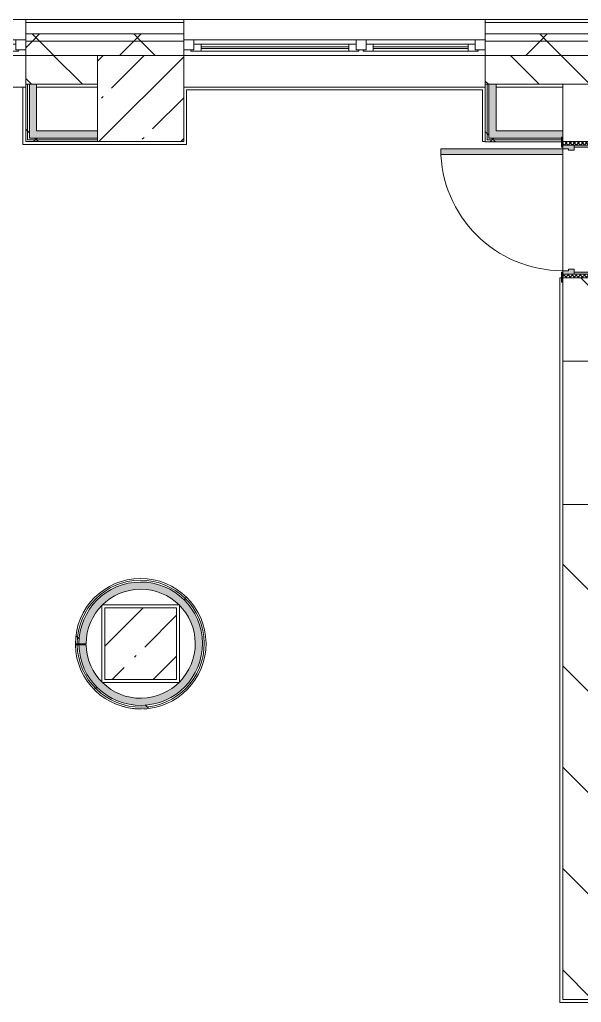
# Model space of a CAD drawing. Header units: millimetres. Extents: x 81671 to 282875, y -8553 to 29000.
# Drawn here: x 195376 to 199288, y 20500 to 27350 of the extents above; entities that cross this region are included whole.
import ezdxf

# ---------------------------------------------------------------- set-up
doc = ezdxf.new("R2010")
doc.units = ezdxf.units.MM
for name, color, linetype, lineweight, true_color in [('A-DOOR-5', 7, 'Continuous', 5, 0xe2e2e2), ('A-DOOR-6', 7, 'Continuous', 5, 0xaaaaaa), ('A-DOOR-FRAM-3', 7, 'Continuous', 5, 0xe2e2e2), ('A-DOOR-FRAM-4', 7, 'Continuous', 5, 0xaaaaaa), ('A-FLOR-3', 7, 'Continuous', 5, 0xaaaaaa), ('I-WALL-3', 7, 'Continuous', 5, 0xe7e7e7), ('I-WALL-4', 7, 'Continuous', 9, 0xe7e7e7)]:
    doc.layers.add(name, color=color, linetype=linetype, lineweight=lineweight, true_color=true_color)
for name, color, linetype, lineweight in [('A-GLAZ-3', 7, 'Continuous', 5), ('A-WALL', 7, 'Continuous', 9), ('A-WALL-4', 7, 'Continuous', 5), ('I-WALL-5', 7, 'Continuous', 5), ('S-COLS-2', 7, 'Continuous', 5)]:
    doc.layers.add(name, color=color, linetype=linetype, lineweight=lineweight)
pattern_1 = [(45, (147759.1, 0), (-353.5534, 353.5534), []), (135, (147759.1, 0), (-353.5534, -353.5534), [])]
pattern_2 = [(45, (147759.1, 0), (-530.33, 530.33), []), (135, (147759.1, 0), (-530.33, -530.33), [])]

# ---------------------------------------------------------------- blocks, each defined once
blk = doc.blocks.new('BSC_Колонна _Прямоугольная - 500х500-V124-1_4_3_птичка')
at = {"layer": 'S-COLS-2'}
h = blk.add_hatch(dxfattribs=at)
h.set_pattern_fill('FP_164', color=256, style=0, pattern_type=2)
h.set_pattern_definition([(45, (-48460, -23000), (-285.123, 285.123), []), (45, (-48174.88, -23000), (-285.123, 285.123), [504.031, -100.806, 16.764, -84.042])])
h.paths.add_polyline_path([(188.6, -250), (250, -250), (250, 250), (-250, 250), (-245.1, -250), (117.5, -250)])
for p, q in [((250, 250), (-250, 250)), ((-250, 250), (-250, -250)), ((250, -250), (250, 250)), ((-250, -250), (250, -250))]:
    blk.add_line(p, q, dxfattribs=at)
blk = doc.blocks.new('120_Окно_СКБ_2Ст - 120_Окно_СКБ_2Ст 3100х2500 _мал_створка слева_-22273855-1_4_3_птичка')
at = {"layer": 'A-GLAZ-3'}
for p, q in [((-1550, -75), (-1550, -5)), ((-1550, -5), (-1480, -5)), ((1550, -5), (-1550, -5)), ((-1480, -5), (-1480, -75)), ((650, -35), (-1480, -35)), ((-1480, -35), (-1480, -75)), ((-1430, -85), (-1430, -35)), ((-1430, -55), (600, -55)), ((600, -65), (-1430, -65)), ((600, -85), (600, -35)), ((650, -75), (650, -5)), ((650, -5), (720, -5)), ((650, -75), (650, -35)), ((720, -5), (720, -75)), ((1480, -35), (720, -35)), ((720, -35), (720, -75)), ((770, -85), (770, -35)), ((770, -55), (1430, -55)), ((1430, -65), (770, -65)), ((1430, -85), (1430, -35)), ((1480, -75), (1480, -5)), ((1480, -5), (1550, -5)), ((1480, -75), (1480, -35)), ((1550, -5), (1550, -75)), ((-1480, -75), (-1550, -75)), ((-1550, -75), (-1500, -75)), ((-1480, -75), (-1500, -75)), ((-1500, -75), (-1500, -85)), ((-1500, -85), (670, -85)), ((670, -85), (-1500, -85)), ((720, -75), (650, -75)), ((670, -75), (650, -75)), ((670, -75), (700, -75)), ((670, -85), (670, -75)), ((720, -75), (700, -75)), ((700, -75), (700, -85)), ((700, -85), (1500, -85)), ((1500, -85), (700, -85)), ((1550, -75), (1480, -75)), ((1500, -75), (1480, -75)), ((1500, -75), (1550, -75)), ((1500, -85), (1500, -75))]:
    blk.add_line(p, q, dxfattribs=at)
blk = doc.blocks.new('120_Окно_СКБ_2Ст - 120_Окно_СКБ_2Ст 2100х2400 _мал створка справа_-19092174-1_4_3_птичка')
at = {"layer": 'A-GLAZ-3'}
for p, q in [((-1050, -75), (-1050, -5)), ((-1050, -5), (-980, -5)), ((1050, -5), (-1050, -5)), ((-980, -5), (-980, -75)), ((150, -35), (-980, -35)), ((-980, -35), (-980, -75)), ((-930, -85), (-930, -35)), ((-930, -55), (100, -55)), ((100, -65), (-930, -65)), ((100, -85), (100, -35)), ((150, -75), (150, -5)), ((150, -5), (220, -5)), ((150, -75), (150, -35)), ((220, -5), (220, -75)), ((980, -35), (220, -35)), ((220, -35), (220, -75)), ((270, -85), (270, -35)), ((270, -55), (930, -55)), ((930, -65), (270, -65)), ((930, -85), (930, -35)), ((980, -75), (980, -5)), ((980, -5), (1050, -5)), ((980, -75), (980, -35)), ((1050, -5), (1050, -75)), ((-980, -75), (-1050, -75)), ((-1050, -75), (-1000, -75)), ((-980, -75), (-1000, -75)), ((-1000, -75), (-1000, -85)), ((-1000, -85), (170, -85)), ((170, -85), (-1000, -85)), ((220, -75), (150, -75)), ((170, -75), (150, -75)), ((170, -75), (200, -75)), ((170, -85), (170, -75)), ((220, -75), (200, -75)), ((200, -75), (200, -85)), ((200, -85), (1000, -85)), ((1000, -85), (200, -85)), ((1050, -75), (980, -75)), ((1000, -75), (980, -75)), ((1000, -75), (1050, -75)), ((1000, -85), (1000, -75))]:
    blk.add_line(p, q, dxfattribs=at)
blk = doc.blocks.new('110_Дверь_СКБ_1Ст_Внутренняя1 - Д-26л 950х2100 EIW30-32941023-1_4_3_птичка')
at = {"layer": 'A-DOOR-5'}
h = blk.add_hatch(color=256, dxfattribs=at)
h.paths.add_polyline_path([(-437.5, 92.9), (-437.5, 20), (-402.5, 20), (-407.2, 60), (-412.5, 65.8), (-412.5, 100), (-437.5, 94.9), (-437.5, 94)])
h.paths.add_polyline_path([(427.5, 20), (462.5, 20), (462.5, 100), (437.5, 100), (437.5, 60), (427.5, 60), (427.5, 44)])
at = {"layer": 'A-DOOR-6'}
h = blk.add_hatch(dxfattribs=at)
h.set_pattern_fill('FP_6', color=256, style=0, pattern_type=2)
h.set_pattern_definition([(135, (1826.41, 164.685), (-14.14214, -14.14214), []), (225, (1826.41, 164.685), (14.14214, -14.14214), [])])
h.paths.add_polyline_path([(462.5, 100), (467.5, -100), (487.5, -100), (487.5, 100)])
at = {"layer": 'A-DOOR-FRAM-3'}
for points in [[(397.5, 120), (397.5, 100), (437.5, 100), (437.5, 950), (397.5, 950), (397.5, 608.8)], [(-492.5, 108), (-492.5, 100), (-422.5, 100), (-422.5, 108), (-483.6, 108)], [(447.5, 100), (517.5, 100), (517.5, 108), (447.5, 108)], [(-437.5, -0.4), (-437.5, -100), (-422.5, -100), (-422.5, 20), (-437.5, 20)], [(447.5, 20), (447.5, -100), (462.5, -100), (462.5, 20)], [(-492.5, -100), (-492.5, -108), (-422.5, -108), (-422.5, -100), (-462.5, -100)], [(447.5, -108), (517.5, -108), (517.5, -100), (447.5, -100)]]:
    blk.add_hatch(color=256, dxfattribs=at).paths.add_polyline_path(points)
at = {"layer": 'A-DOOR-FRAM-4'}
h = blk.add_hatch(dxfattribs=at)
h.set_pattern_fill('FP_7', color=256, style=0, pattern_type=2)
h.set_pattern_definition([(45, (-296.384, 164.685), (-14.1421, 14.1421), []), (135, (-296.384, 164.685), (-14.1421, -14.1421), [])])
h.paths.add_polyline_path([(-462.5, 100), (-462.5, -100), (-437.5, -100), (-443.3, 100), (-446.3, 100)])
at = {"layer": 'A-DOOR-6'}
for p, q in [((437.5, 950), (397.5, 950)), ((397.5, 950), (397.5, 100)), ((437.5, 100), (437.5, 950)), ((397.5, 100), (437.5, 100))]:
    blk.add_line(p, q, dxfattribs=at)
blk.add_arc((437.5, 100), 850, 90, 180, dxfattribs=at)
at = {"layer": 'A-DOOR-FRAM-4'}
for p, q in [((-422.5, 108), (-492.5, 108)), ((-492.5, 108), (-492.5, 100)), ((-492.5, 100), (-422.5, 100)), ((-437.5, 100), (-462.5, 100)), ((-462.5, 100), (-462.5, -100)), ((-412.5, 100), (-437.5, 100)), ((-437.5, 100), (-437.5, 20)), ((-437.5, -100), (-437.5, 100)), ((-422.5, 100), (-437.5, 100)), ((-437.5, 100), (-437.5, 99)), ((-437.5, 99), (-422.5, 99)), ((-422.5, 100), (-422.5, 108)), ((-422.5, 99), (-422.5, 100)), ((-412.5, 60), (-412.5, 100)), ((437.5, 100), (437.5, 60)), ((462.5, 100), (437.5, 100)), ((517.5, 108), (447.5, 108)), ((447.5, 108), (447.5, 100)), ((462.5, 100), (447.5, 100)), ((447.5, 100), (447.5, 99)), ((447.5, 100), (517.5, 100)), ((447.5, 99), (462.5, 99)), ((462.5, 20), (462.5, 100)), ((487.5, 100), (462.5, 100)), ((462.5, 100), (462.5, -100)), ((462.5, 99), (462.5, 100)), ((487.5, -100), (487.5, 100)), ((517.5, 100), (517.5, 108)), ((-437.5, 20), (-402.5, 20)), ((-422.5, 20), (-437.5, 20)), ((-437.5, 20), (-437.5, -100)), ((-422.5, -100), (-422.5, 20)), ((-402.5, 60), (-412.5, 60)), ((-402.5, 20), (-402.5, 60)), ((437.5, 60), (427.5, 60)), ((427.5, 60), (427.5, 20)), ((427.5, 20), (462.5, 20)), ((462.5, 20), (447.5, 20)), ((447.5, 20), (447.5, -100)), ((462.5, -100), (462.5, 20)), ((-422.5, -100), (-492.5, -100)), ((-492.5, -100), (-492.5, -108)), ((-492.5, -108), (-422.5, -108)), ((-462.5, -100), (-437.5, -100)), ((-437.5, -100), (-422.5, -100)), ((-422.5, -108), (-422.5, -100)), ((447.5, -100), (462.5, -100)), ((517.5, -100), (447.5, -100)), ((447.5, -100), (447.5, -108)), ((447.5, -108), (517.5, -108)), ((462.5, -100), (487.5, -100)), ((517.5, -108), (517.5, -100))]:
    blk.add_line(p, q, dxfattribs=at)
blk = doc.blocks.new('DOR_Проход в стене_Прямоугольный - 1000x1500-23441848-1_4_3_птичка')
at = {"layer": 'A-DOOR-6'}
for p, q in [((500, 100), (-500, 100)), ((500, -100), (-500, -100))]:
    blk.add_line(p, q, dxfattribs=at)

msp = doc.modelspace()

# ---------------------------------------------------------------- hatches: boundary and pattern name
at = {"layer": 'A-WALL-4'}
h = msp.add_hatch(dxfattribs=at)
h.set_pattern_fill('FP_118', color=256, style=0, pattern_type=2)
h.set_pattern_definition(pattern_1)
h.paths.add_polyline_path([(232509.1, 27200), (232729.1, 27200), (232729.1, 27250), (228109.1, 27250), (228109.1, 27200), (232507.4, 27200)])
h.paths.add_polyline_path([(214869.1, 27200), (214869.1, 27250), (213919.1, 27250), (213919.1, 27200), (214519.1, 27200)])
h.paths.add_polyline_path([(218069.1, 27200), (218569.1, 27200), (218569.1, 27250), (215969.1, 27250), (215969.1, 27200), (216040.3, 27200)])
h.paths.add_polyline_path([(220669.1, 27200), (222009.1, 27200), (222009.1, 27250), (220669.1, 27250), (220669.1, 27210)])
h.paths.add_polyline_path([(225009.1, 27200), (225009.1, 27250), (224109.1, 27250), (224109.1, 27200), (224509.1, 27200)])
h.paths.add_polyline_path([(208519.1, 27200), (208819.1, 27200), (208819.1, 27250), (207764.1, 27250), (207764.1, 27200)])
h.paths.add_polyline_path([(205464.1, 27200), (205464.1, 27250), (204619.1, 27250), (204619.1, 27200), (205309.1, 27200)])
h.paths.add_polyline_path([(201919.1, 27200), (202519.1, 27200), (202519.1, 27250), (201619.1, 27250), (201619.1, 27200)])
h.paths.add_polyline_path([(199259.5, 27200), (199519.1, 27200), (199519.1, 27250), (198619.1, 27250), (198619.1, 27200)])
h.paths.add_polyline_path([(196113.1, 27200), (196519.1, 27200), (196519.1, 27250), (195419.1, 27250), (195419.1, 27200), (195919.1, 27200)])
h.paths.add_polyline_path([(190869.1, 27200), (192319.1, 27200), (192319.1, 27250), (189919.1, 27250), (189919.1, 27200), (190539.1, 27200)])
h = msp.add_hatch(dxfattribs=at)
h.set_pattern_fill('FP_118', color=256, style=0, pattern_type=2)
h.set_pattern_definition(pattern_1)
h.paths.add_polyline_path([(190519.1, 27100), (192319.1, 27100), (192319.1, 27200), (189919.1, 27200), (189919.1, 27100)])
h.paths.add_polyline_path([(201619.1, 27100), (202519.1, 27100), (202519.1, 27200), (201619.1, 27200), (201619.1, 27140)])
h.paths.add_polyline_path([(231859.1, 27100), (232729.1, 27100), (232724.5, 27200), (228109.1, 27198.1), (228109.1, 27100), (231772.4, 27100)])
h.paths.add_polyline_path([(199359.1, 27100), (199519.1, 27100), (199519.1, 27200), (198619.1, 27200), (198619.1, 27100), (199259.5, 27100)])
h.paths.add_polyline_path([(204619.1, 27100), (205464.1, 27100), (205464.1, 27200), (204619.1, 27200), (204619.1, 27140)])
h.paths.add_polyline_path([(207764.1, 27100), (208819.1, 27100), (208819.1, 27200), (207764.1, 27200), (207764.1, 27140)])
h.paths.add_polyline_path([(213919.1, 27100), (214837.1, 27102), (214837.1, 27110), (214869.1, 27110), (214869.1, 27200), (213919.1, 27200), (213919.1, 27140)])
h.paths.add_polyline_path([(196519.1, 27100), (196519.1, 27200), (195419.1, 27200), (195419.1, 27100), (196113.1, 27100)])
h.paths.add_polyline_path([(224509.1, 27100), (225009.1, 27100), (225009.1, 27200), (224109.1, 27200), (224109.1, 27100), (224430.8, 27100)])
h.paths.add_polyline_path([(221299.1, 27100), (222009.1, 27100), (222009.1, 27200), (220669.1, 27200), (220669.1, 27100), (221284.4, 27100)])
h.paths.add_polyline_path([(215969.1, 27100), (218569.1, 27100), (218569.1, 27200), (215969.1, 27200), (215969.1, 27110), (216001.1, 27110), (216001.1, 27102), (215969.1, 27102)])
h = msp.add_hatch(dxfattribs=at)
h.set_pattern_fill('FP_129', color=256, style=0, pattern_type=2)
h.set_pattern_definition([(135, (147759.1, 0), (-176.7767, -176.7767), [])])
h.paths.add_polyline_path([(215965.1, 26900), (218069.1, 26900), (218069.1, 27100), (215965.1, 27100)])
h.paths.add_polyline_path([(199359.1, 26900), (199519.1, 26900), (199519.1, 27100), (198619.1, 27100), (198619.1, 26900), (199259.5, 26900)])
h.paths.add_polyline_path([(201619.1, 26900), (201919.1, 26900), (201919.1, 27100), (201619.1, 27100), (201619.1, 26969.4)])
h.paths.add_polyline_path([(228409.1, 26900), (228409.1, 27100), (228109.1, 27100), (228109.1, 26900)])
h.paths.add_polyline_path([(224509.1, 26900), (224509.1, 27100), (224109.1, 27100), (224109.1, 26900), (224430.8, 26900)])
h.paths.add_polyline_path([(204619.1, 26900), (205464.1, 26900), (205464.1, 27100), (204619.1, 27100)])
h.paths.add_polyline_path([(208698.7, 26900), (208819.1, 26900), (208819.1, 27100), (208519.1, 27100), (208519.1, 26900)])
h.paths.add_polyline_path([(190519.1, 26900), (192319.1, 26900), (192319.1, 27100), (190519.1, 27100), (190519.1, 27061.4)])
h.paths.add_polyline_path([(207919.1, 26900), (207919.1, 27100), (207764.1, 27100), (207764.1, 26900)])
h.paths.add_polyline_path([(222009.1, 26900), (222009.1, 27100), (221799.1, 27100), (221799.1, 26900)])
h.paths.add_polyline_path([(221299.1, 26900), (221299.1, 27100), (220669.1, 27100), (220669.1, 26900), (221284.4, 26900)])
h.paths.add_polyline_path([(214819.1, 26900), (214819.1, 27100), (214519.1, 27100), (214519.1, 26900)])
h.paths.add_polyline_path([(195419.1, 26900), (195919.1, 26900), (195919.1, 27100), (195419.1, 27100), (195419.1, 27079.6)])
at = {"layer": 'I-WALL-3'}
for points in [[(195494.1, 26525), (195494.1, 26900), (195444.1, 26900), (195444.1, 26525)], [(195835.5, 26525), (195919.1, 26525), (195919.1, 26575), (195494.1, 26575), (195494.1, 26525), (195819.4, 26525)], [(196207, 22570.2), (196279.6, 22574.3), (196350.5, 22590.6), (196424.7, 22623), (196493.4, 22670.4), (196549.4, 22726.9), (196593.1, 22790.9), (196622.3, 22855), (196637.5, 22903.2), (196647.9, 22969.6), (196644.9, 23052.9), (196626.2, 23134.1), (196609.4, 23180.3), (196560.1, 23259.9), (196520.5, 23305.7), (196461.1, 23354.3), (196395.2, 23391.1), (196324.5, 23415.7), (196251, 23427.6), (196166.4, 23425.2), (196102.2, 23412.3), (196033.4, 23386.2), (195968.3, 23347.4), (195934.2, 23322.1), (195884, 23269.4), (195843.4, 23209.1), (195811.2, 23134.1), (195795.2, 23072.5), (195790.5, 23000), (195839.2, 23000.8), (195846.5, 23072.6), (195863.6, 23134.1), (195909.9, 23218.3), (195953.8, 23270), (195992.5, 23303.9), (196057.3, 23342.4), (196126.8, 23367.1), (196198.9, 23377.9), (196251, 23377.5), (196324.5, 23363.6), (196390.6, 23337.4), (196426.4, 23318.5), (196489.1, 23266), (196527.4, 23221.5), (196560.1, 23167.7), (196586.4, 23094.2), (196597.2, 23037.6), (196597.2, 22965.9), (196582.3, 22891.4), (196560.1, 22833.5), (196529.1, 22780.2), (196469.1, 22715.5), (196407.7, 22671.8), (196350.5, 22644.9), (196279.6, 22626.4), (196241.5, 22620.7), (196173.6, 22622.7), (196107.2, 22636.8), (196040.6, 22664.9), (195969.1, 22715.7), (195937.2, 22745.2), (195896.3, 22799.4), (195862.6, 22870.8), (195845.2, 22937.7), (195839.2, 22992.8), (195789.2, 22991.8), (195796.7, 22919.5), (195821, 22839.5), (195865.8, 22757.6), (195895.2, 22718.1), (195962, 22657.1), (196027, 22617), (196082.3, 22593.6), (196134.8, 22578.3), (196186.9, 22572.5)]]:
    msp.add_hatch(color=256, dxfattribs=at).paths.add_polyline_path(points)
at = {"layer": 'I-WALL-4'}
for points in [[(198694.1, 26524), (198694.1, 26900), (198644.1, 26900), (198644.1, 26524)], [(198878.6, 26524), (199151.1, 26524), (199151.1, 26530), (199159.1, 26530), (199159.1, 26574), (198694.1, 26574), (198694.1, 26524)]]:
    msp.add_hatch(color=256, dxfattribs=at).paths.add_polyline_path(points)
at = {"layer": 'I-WALL-5'}
h = msp.add_hatch(dxfattribs=at)
h.set_pattern_fill('FP_216', color=256, style=0, pattern_type=2)
h.set_pattern_definition(pattern_2)
h.paths.add_polyline_path([(195419.1, 26500), (195431.6, 26500), (195431.6, 26900), (195419.1, 26900), (195419.1, 26575)])
h = msp.add_hatch(dxfattribs=at)
h.set_pattern_fill('FP_216', color=256, style=0, pattern_type=2)
h.set_pattern_definition(pattern_2)
h.paths.add_polyline_path([(195431.6, 26512.5), (195444.1, 26512.5), (195444.1, 26900), (195431.6, 26900), (195431.6, 26575)])
h = msp.add_hatch(dxfattribs=at)
h.set_pattern_fill('FP_216', color=256, style=0, pattern_type=2)
h.set_pattern_definition(pattern_2)
h.paths.add_polyline_path([(198619.1, 26499), (198631.6, 26500), (198631.6, 26900), (198619.1, 26900), (198619.1, 26500)])
h = msp.add_hatch(dxfattribs=at)
h.set_pattern_fill('FP_216', color=256, style=0, pattern_type=2)
h.set_pattern_definition(pattern_2)
h.paths.add_polyline_path([(198644.1, 26511.5), (198644.1, 26900), (198631.6, 26900), (198631.6, 26511.5)])
h = msp.add_hatch(dxfattribs=at)
h.set_pattern_fill('FP_128', color=256, style=0, pattern_type=2)
h.set_pattern_definition([(135, (147759.1, 0), (-353.5534, -353.5534), [])])
h.paths.add_polyline_path([(199259.5, 20520), (199359.1, 20520), (199359.1, 23970), (199159.1, 23970), (199159.1, 20520), (199170.5, 20520)])
h.paths.add_polyline_path([(199359.1, 24970), (199359.1, 25550), (199159.1, 25550), (199159.1, 24970), (199259.5, 24970)])
h.paths.add_polyline_path([(199251.9, 26500), (199359.1, 26500), (199359.1, 26900), (199159.1, 26895.5), (199159.1, 26500)])
h = msp.add_hatch(dxfattribs=at)
h.set_pattern_fill('FP_216', color=256, style=0, pattern_type=2)
h.set_pattern_definition(pattern_2)
h.paths.add_polyline_path([(195919.1, 26500), (195919.1, 26512.5), (195431.6, 26509.4), (195431.6, 26500), (195909.9, 26500)])
h = msp.add_hatch(dxfattribs=at)
h.set_pattern_fill('FP_216', color=256, style=0, pattern_type=2)
h.set_pattern_definition(pattern_2)
h.paths.add_polyline_path([(195812.7, 26512.5), (195919.1, 26512.5), (195919.1, 26525), (195444.1, 26525), (195444.1, 26512.5), (195494.1, 26512.5)])
h = msp.add_hatch(dxfattribs=at)
h.set_pattern_fill('FP_216', color=256, style=0, pattern_type=2)
h.set_pattern_definition(pattern_2)
h.paths.add_polyline_path([(199139.1, 26499), (199151.1, 26500), (199151.1, 26511.5), (198631.6, 26508.4), (198631.6, 26499), (198694.1, 26499)])
h = msp.add_hatch(dxfattribs=at)
h.set_pattern_fill('FP_216', color=256, style=0, pattern_type=2)
h.set_pattern_definition(pattern_2)
h.paths.add_polyline_path([(199139.1, 26511.5), (199151.1, 26511.7), (199151.1, 26524), (198644.1, 26524), (198644.1, 26511.5), (199073, 26511.5)])
h = msp.add_hatch(dxfattribs=at)
h.set_pattern_fill('FP_216', color=256, style=0, pattern_type=2)
h.set_pattern_definition(pattern_2)
h.paths.add_polyline_path([(196188.1, 22546.1), (196281.4, 22550.5), (196357.8, 22568), (196432.4, 22599.7), (196493.3, 22638.7), (196542.2, 22681.1), (196588.5, 22735.9), (196624.3, 22794.2), (196652.2, 22861.9), (196668.9, 22934.1), (196672.5, 23021), (196658.5, 23112), (196634.3, 23182.4), (196601.7, 23243.5), (196559.6, 23299.8), (196498, 23357.5), (196439.5, 23396.3), (196381.4, 23423.8), (196324.7, 23442.3), (196251.3, 23453.6), (196161.1, 23450.1), (196095.6, 23437.1), (196028.1, 23412.3), (195950.3, 23365.5), (195899.2, 23322.1), (195843.4, 23254), (195813.5, 23204.3), (195782.9, 23124.8), (195770.1, 23072.7), (195765.7, 23000), (195776.6, 23000), (195790.5, 23103.7), (195813.5, 23173.2), (195843.4, 23231.4), (195884, 23287.5), (195934.2, 23337.6), (195992.5, 23379.4), (196084.8, 23420), (196126.8, 23432.5), (196198.9, 23442), (196301.6, 23433.2), (196376.6, 23411.9), (196439.3, 23382.1), (196503, 23337.4), (196557.9, 23282.2), (196600, 23222.2), (196632, 23154.7), (196652.2, 23083), (196659.6, 23040.4), (196655.2, 22934.8), (196637.4, 22860.7), (196612.8, 22801.1), (196578.1, 22743.1), (196531.3, 22687.8), (196469.1, 22636.4), (196407.3, 22600.8), (196335.2, 22574.3), (196262.3, 22560.8), (196173.6, 22561.4), (196107.2, 22573.4), (196036.4, 22598.6), (195969.1, 22636.7), (195914.1, 22681.4), (195862.6, 22740.4), (195833.6, 22783.7), (195796.7, 22873.3), (195783.8, 22923.3), (195771.6, 22991.5), (195764.2, 22991.3), (195771.8, 22916.6), (195804.6, 22816), (195836.6, 22756.1), (195889.2, 22688.9), (195940.4, 22642.2), (195999.5, 22603.1), (196065, 22573.3), (196132.3, 22554.5), (196187.5, 22546.2)])
h = msp.add_hatch(dxfattribs=at)
h.set_pattern_fill('FP_216', color=256, style=0, pattern_type=2)
h.set_pattern_definition(pattern_2)
h.paths.add_polyline_path([(196206.7, 22557.7), (196308.7, 22568.2), (196382.9, 22590.6), (196448, 22623), (196512, 22670.4), (196548.9, 22706.2), (196592.2, 22763.3), (196626, 22827.1), (196651.7, 22913.2), (196660.3, 22966.8), (196659.6, 23041.6), (196637.5, 23139.6), (196609.4, 23205.5), (196571.9, 23265.2), (196520.5, 23322.2), (196451.8, 23374.6), (196395.2, 23404.5), (196324.5, 23428.4), (196251, 23440), (196176.7, 23439.1), (196100.3, 23424.8), (196029.8, 23398.4), (195968.3, 23362.9), (195909.9, 23314.6), (195859.8, 23255.9), (195819.4, 23186.3), (195795.2, 23122), (195782.8, 23072.7), (195776.6, 23000), (195789.1, 23000), (195796.7, 23078.1), (195819.4, 23155.9), (195859.8, 23233.6), (195891.5, 23277.3), (195946.8, 23331.4), (196014.1, 23376.4), (196072.7, 23403.2), (196126.8, 23420), (196198.9, 23429.5), (196301.6, 23420.5), (196366.3, 23402.5), (196426.4, 23375.4), (196489.1, 23333), (196540.6, 23283.6), (196585.6, 23222.2), (196618.8, 23154.7), (196637.5, 23094.2), (196647.2, 23037.6), (196644.9, 22949.4), (196634.3, 22889.9), (196612.8, 22827.1), (196560.1, 22740.5), (196532.2, 22705.4), (196469.1, 22651.2), (196407.7, 22614.4), (196336.6, 22587.4), (196262.3, 22573.3), (196173.6, 22574), (196105.2, 22586.9), (196040.6, 22610.4), (195973.7, 22648.8), (195932.3, 22680.7), (195879.6, 22737.9), (195836.6, 22806.6), (195816.1, 22850.2), (195795.2, 22933.5), (195784.4, 22991.7), (195776.7, 22991.6), (195790.5, 22895.5), (195816.3, 22820.4), (195847.4, 22762.1), (195889.2, 22706.5), (195940.4, 22657.3), (196019.1, 22607), (196090, 22578.3), (196134.8, 22565.8), (196199.1, 22558.5)])
at = {"layer": 'S-COLS-2'}
h = msp.add_hatch(dxfattribs=at)
h.set_pattern_fill('FP_98', color=256, style=0, pattern_type=2)
h.set_pattern_definition([(45, (147759.1, 0), (-285.123, 285.123), []), (45, (148044.2, 0), (-285.123, 285.123), [504.031, -100.806, 16.764, -84.042])])
h.paths.add_polyline_path([(196103.5, 26500), (196519.1, 26500), (196519.1, 27100), (195919.1, 27100), (195919.1, 26500), (196033.4, 26500)])

# ---------------------------------------------------------------- linework, layer by layer
at = {"layer": 'A-FLOR-3'}
for p, q in [((195399.1, 26480), (195399.1, 26880)), ((198599.1, 26860), (196539.1, 26860)), ((196539.1, 26860), (196539.1, 26480)), ((198599.1, 26500), (198599.1, 26860)), ((196539.1, 26480), (195399.1, 26480)), ((198620.1, 26500), (198599.1, 26500)), ((199139.1, 20500), (199139.1, 25550)), ((199139.1, 25550), (199151.1, 25550)), ((195949.1, 23265.4), (195949.1, 22734.2)), ((196485.5, 23270), (195953.8, 23270)), ((196489.1, 22733.3), (196489.1, 23266)), ((195953.6, 22730), (196486.2, 22730)), ((205669.1, 20500), (199139.1, 20500))]:
    msp.add_line(p, q, dxfattribs=at)
for start, end in [(180, 180.91321), (245.51396, 246.83006), (253.98466, 256.37721), (262.7207, 265.92436), (272.48204, 275.47151)]:
    msp.add_arc((196219.1, 22998.6), 453.6, start, end, dxfattribs=at)
at = {"layer": 'A-WALL'}
for p, q in [((196519.1, 27330), (195419.1, 27330)), ((199519.1, 27330), (198619.1, 27330)), ((196519.1, 27250), (195419.1, 27250)), ((196519.1, 27200), (195419.1, 27200)), ((199519.1, 27250), (198619.1, 27250)), ((199519.1, 27200), (198619.1, 27200)), ((195919.1, 27100), (195419.1, 27100)), ((195419.1, 27100), (195919.1, 27100)), ((199519.1, 27100), (198619.1, 27100)), ((198619.1, 27100), (199519.1, 27100)), ((195431.6, 26900), (195431.6, 26512.5)), ((195444.1, 26900), (195444.1, 26525)), ((198631.6, 26511.5), (198631.6, 26900)), ((198644.1, 26524), (198644.1, 26900)), ((199359.1, 26900), (199159.1, 26900)), ((195431.6, 26512.5), (195919.1, 26512.5)), ((195444.1, 26525), (195919.1, 26525)), ((199151.1, 26511.5), (198631.6, 26511.5)), ((199151.1, 26524), (198644.1, 26524))]:
    msp.add_line(p, q, dxfattribs=at)
for radius in [442.5, 430]:
    msp.add_arc((196219.1, 23000), radius, 181.09218, 180, dxfattribs=at)
at = {"layer": 'A-WALL-4'}
for p, q in [((189919.1, 27350), (214869.1, 27350)), ((195419.1, 27350), (195419.1, 27100)), ((196519.1, 27100), (196519.1, 27350)), ((198619.1, 27350), (198619.1, 27100)), ((195419.1, 27100), (192319.1, 27100)), ((195419.1, 27100), (195419.1, 26900)), ((195919.1, 26900), (195919.1, 27100)), ((198619.1, 27100), (195919.1, 27100)), ((198619.1, 27100), (198619.1, 26900)), ((195494.1, 26900), (195919.1, 26900)), ((198694.1, 26900), (199159.1, 26900))]:
    msp.add_line(p, q, dxfattribs=at)
at = {"layer": 'I-WALL-5'}
for p, q in [((192319.1, 27100), (195419.1, 27100)), ((196519.1, 27100), (198619.1, 27100)), ((195419.7, 26880), (190539.1, 26880)), ((195494.1, 26900), (195419.1, 26900)), ((195419.1, 26900), (195419.1, 26500)), ((195494.1, 26575), (195494.1, 26900)), ((195919.1, 26880), (195494.1, 26880)), ((198619.1, 26880), (196519.1, 26880)), ((198619.1, 26900), (198619.1, 26499)), ((198694.1, 26900), (198619.1, 26900)), ((198694.1, 26574), (198694.1, 26900)), ((199159.1, 26880), (198694.1, 26880)), ((199159.1, 26900), (199159.1, 26530)), ((195919.1, 26575), (195494.1, 26575)), ((195919.1, 26500), (195919.1, 26575)), ((199159.1, 26574), (198694.1, 26574)), ((199159.1, 26530), (199159.1, 26574)), ((195419.1, 26500), (195919.1, 26500)), ((198619.1, 26499), (199151.1, 26499)), ((199159.1, 25600), (199159.1, 26410)), ((199159.1, 25520), (199159.1, 20520)), ((199159.1, 24970), (199359.1, 24970)), ((203609.1, 23970), (199159.1, 23970)), ((195764.1, 23000), (195839.1, 23000)), ((195839.2, 22992.8), (195764.2, 22991.3)), ((199159.1, 20520), (205689.1, 20520))]:
    msp.add_line(p, q, dxfattribs=at)
for radius in [455, 380]:
    msp.add_arc((196219.1, 23000), radius, 181.09218, 180, dxfattribs=at)
at = {"layer": 'S-COLS-2'}
for p, q in [((196519.1, 27100), (195919.1, 27100)), ((195919.1, 27100), (195919.1, 26900)), ((196519.1, 26500), (196519.1, 27100)), ((195919.1, 26900), (195919.1, 26500)), ((195919.1, 26500), (196519.1, 26500))]:
    msp.add_line(p, q, dxfattribs=at)

# ---------------------------------------------------------------- block references
at = {"layer": 'A-DOOR-6', "rotation": 89.9999999999999}
for name, p in [('110_Дверь_СКБ_1Ст_Внутренняя1 - Д-26л 950х2100 EIW30-32941023-1_4_3_птичка', (199259.1, 26012.5)), ('DOR_Проход в стене_Прямоугольный - 1000x1500-23441848-1_4_3_птичка', (199259.1, 24470))]:
    msp.add_blockref(name, p, dxfattribs=at)
at = {"layer": 'A-GLAZ-3'}
for name, p in [('120_Окно_СКБ_2Ст - 120_Окно_СКБ_2Ст 3100х2500 _мал_створка слева_-22273855-1_4_3_птичка', (193869.1, 27215)), ('120_Окно_СКБ_2Ст - 120_Окно_СКБ_2Ст 2100х2400 _мал створка справа_-19092174-1_4_3_птичка', (197569.1, 27215))]:
    msp.add_blockref(name, p, dxfattribs=at)
at = {"layer": 'S-COLS-2'}
msp.add_blockref('BSC_Колонна _Прямоугольная - 500х500-V124-1_4_3_птичка', (196219.1, 23000), dxfattribs=at)

doc.saveas('drawing.dxf')
